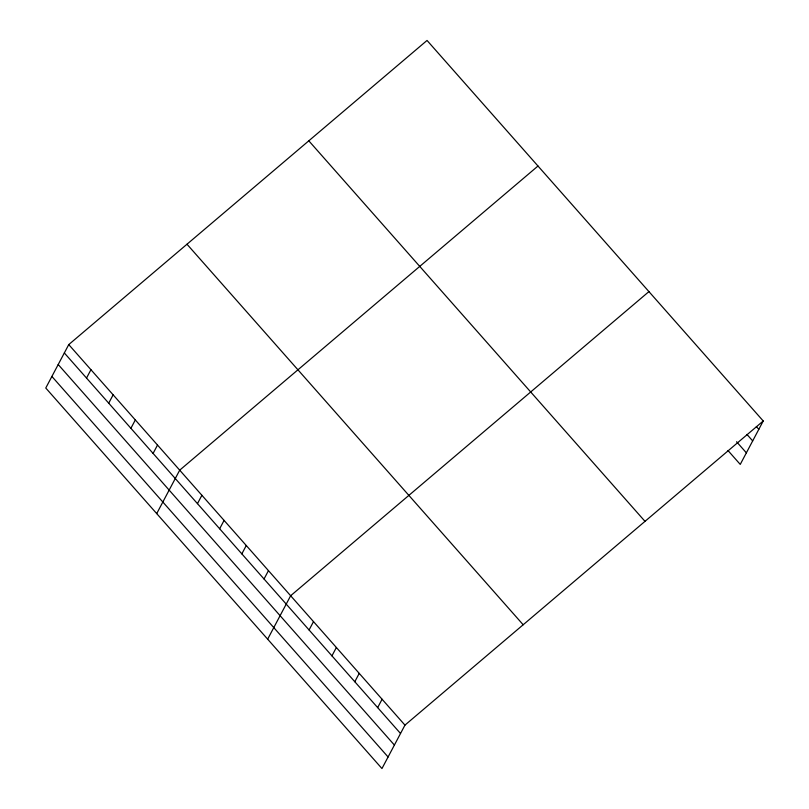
<?xml version="1.0" encoding="UTF-8"?>
<svg xmlns="http://www.w3.org/2000/svg" width="809" height="809" viewBox="0 0 809 809"><rect width="100%" height="100%" fill="white"/><g stroke="black" fill="none" stroke-linecap="round" stroke-linejoin="round"><path stroke-width="1.21" d="M68.755 344.594L45.769 388.017L381.959 768.55L404.955 725.127L763.231 420.983L427.041 40.45L68.755 344.594L404.955 725.127M86.523 378.066L90.942 369.713M108.709 403.185L113.139 394.822M130.896 428.295L135.325 419.942M153.093 453.414L157.512 445.061M156.713 513.594L179.699 470.171L537.985 166.027M197.467 503.643L201.886 495.29M219.654 528.762L224.083 520.399M241.84 553.872L246.27 545.519M264.037 578.991L268.457 570.638M267.658 639.171L290.643 595.748L648.929 291.604M309.078 629.978L313.508 621.625M331.943 655.856L336.372 647.503M354.807 681.734L359.226 673.381M377.661 707.612L382.091 699.259M763.231 420.983L740.245 464.406L727.999 450.542M756.354 426.565L758.812 429.336M746.97 434.443L752.683 440.915M736.574 441.744L746.373 452.838M308.805 140.817L644.995 521.35M186.99 244.227L523.18 624.76M64.336 352.946L400.526 733.49M58.208 364.525L394.398 745.059M51.897 376.448L388.087 756.981"/></g></svg>
